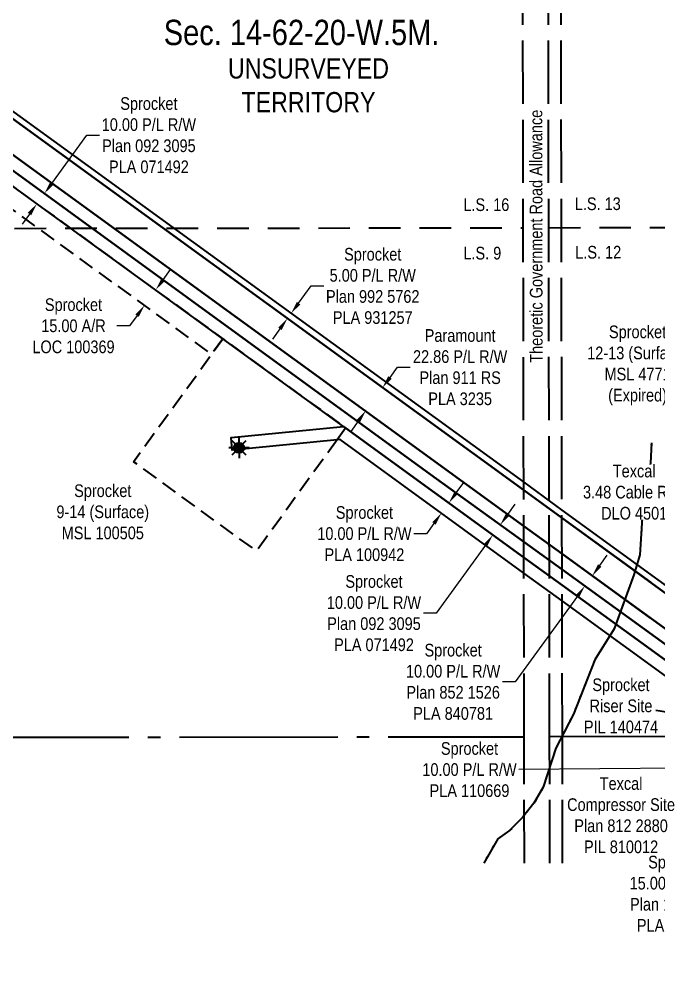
# Model space of a CAD drawing. Extents: x 506297 to 510567, y 6023715 to 6027460.
# Drawn here: x 507624 to 508129, y 6023743 to 6024507 of the extents above; entities that cross this region are included whole.
import ezdxf
from ezdxf.enums import TextEntityAlignment as Align

# ---------------------------------------------------------------- set-up
doc = ezdxf.new("R2010")
doc.units = 0
doc.header["$LTSCALE"] = 5
doc.header["$PDMODE"] = 34
doc.header["$PDSIZE"] = 0.05
for name, pattern in [('foc-ACCESSROAD', [3.75, 2.5, -1.25]), ('foc-LSD', [8, 5, -3]), ('foc-QUARTERLINE', [33, 25, -3, 2, -3]), ('foc-UNSURVEYED', [12.5, 10, -2.5]), ('foc-WHEELTRACKS', [2, 0.4, -1.6])]:
    doc.linetypes.add(name, pattern=pattern)
doc.layers.get('Defpoints').update_dxf_attribs({"color": 9})
for name, color, linetype in [('C-SYMBOL', 7, 'Continuous'), ('F-AR', 190, 'foc-ACCESSROAD'), ('F-RW', 190, 'Continuous'), ('F-WS', 190, 'foc-ACCESSROAD'), ('F-WS-S', 190, 'Continuous'), ('L-ROAD-T', 7, 'Continuous'), ('L-SECQ', 8, 'foc-QUARTERLINE'), ('L-SECTION-LSD', 7, 'foc-LSD'), ('L-UNS-T', 3, 'Continuous'), ('L-USEC', 7, 'foc-UNSURVEYED'), ('T-WATER-P3', 160, 'foc-WHEELTRACKS')]:
    doc.layers.add(name, color=color, linetype=linetype)
for name, color, linetype, lineweight in [('F-AR-T', 190, 'Continuous', 9), ('F-RW-T', 190, 'Continuous', 9), ('F-WS-T', 190, 'Continuous', 9)]:
    doc.layers.add(name, color=color, linetype=linetype, lineweight=lineweight)
doc.styles.add('100L', font='ARIALN.TTF', dxfattribs={"height": 11})
doc.styles.add('175L', font='ARIALN.TTF', dxfattribs={"height": 20})
doc.styles.add('80CG', font='ARIALN.TTF', dxfattribs={"height": 10})
doc.styles.add('80L', font='ARIALN.TTF', dxfattribs={"height": 10})
doc.styles.add('foc-LtypeFont', font='ARIALN.TTF', dxfattribs={"height": 7.35})
doc.linetypes.add('foc-TOPO-flowdirection-NOLINE', pattern='A,0,[">",foc-LtypeFont,S=0.3,R=0,X=0,Y=-0.945],-20,[">",foc-LtypeFont,S=0.3,R=0,X=0,Y=-0.945],0', length=20)
doc.dimstyles.new('Compass 5 000', dxfattribs={"dimscale": 5, "dimtxt": 9, "dimasz": 2, "dimexe": 0.2, "dimexo": 0.0625, "dimgap": 0.5, "dimtad": 0, "dimtih": 1, "dimtoh": 1, "dimzin": 0, "dimdsep": 46, "dimtxsty": '80CG', "dimcen": 0.1, "dimse1": 1, "dimse2": 1, "dimclrd": 256, "dimclrt": 256, "dimaunit": 1, "dimadec": 4, "dimazin": 0, "dimtfac": 0.06, "dimtofl": 0, "dimtmove": 0, "dimatfit": 1, "dimfxl": 0.2, "dimtolj": 1, "dimtzin": 0, "dimlwd": -1, "dimarcsym": 0})

# ---------------------------------------------------------------- blocks, each defined once
blk = doc.blocks.new('*D653')
at = {"layer": 'Defpoints', "color": 0, "transparency": 16777216}
for p in [(507722.55, 6024299.84), (507713.74, 6024287.7), (507723.02, 6024280.96)]:
    blk.add_point(p, dxfattribs=at)
at = {"layer": 'F-AR-T', "transparency": 16777216}
for p, q in [((507737.71, 6024301.19), (507743.58, 6024309.29)), ((507717.14, 6024272.87), (507711.27, 6024264.78)), ((507711.27, 6024264.78), (507701.27, 6024264.78))]:
    blk.add_line(p, q, dxfattribs=at)
for points in [[(507736.36, 6024302.17), (507739.06, 6024300.21), (507731.83, 6024293.1)], [(507715.79, 6024273.85), (507718.49, 6024271.89), (507723.02, 6024280.96)]]:
    blk.add_solid(points, dxfattribs=at)
at = {"layer": 'F-AR-T', "transparency": 16777216, "insert": (507666.95, 6024264.78), "char_height": 10, "attachment_point": 5, "style": '80CG'}
blk.add_mtext('\\A1;Sprocket\\P15.00 A/R\\PLOC 100369', dxfattribs=at)
blk = doc.blocks.new('*D666')
at = {"layer": 'Defpoints', "color": 0, "transparency": 16777216}
for p in [(507911.15, 6024215.91), (507929, 6024202.95), (507915.57, 6024184.46)]:
    blk.add_point(p, dxfattribs=at)
at = {"layer": 'F-RW-T', "transparency": 16777216}
for p, q in [((507917.03, 6024224), (507922.9, 6024232.09)), ((507922.9, 6024232.09), (507932.9, 6024232.09)), ((507891.84, 6024189.34), (507885.97, 6024181.25))]:
    blk.add_line(p, q, dxfattribs=at)
for points in [[(507915.68, 6024224.98), (507918.38, 6024223.02), (507911.15, 6024215.91)], [(507890.5, 6024190.32), (507893.19, 6024188.36), (507897.72, 6024197.43)]]:
    blk.add_solid(points, dxfattribs=at)
at = {"layer": 'F-RW-T', "transparency": 16777216, "insert": (507972.44, 6024232.09), "char_height": 10, "attachment_point": 5, "style": '80CG'}
blk.add_mtext('\\A1;Paramount\\P22.86 P/L R/W\\PPlan 911 RS\\PPLA 3235', dxfattribs=at)
blk = doc.blocks.new('*D675')
at = {"layer": 'Defpoints', "color": 0, "transparency": 16777216}
for p in [(507643.88, 6024369.22), (507644.5, 6024368.77), (507638.67, 6024360.76)]:
    blk.add_point(p, dxfattribs=at)
at = {"layer": 'F-RW-T', "transparency": 16777216}
for p, q in [((507649.76, 6024377.31), (507677.43, 6024415.37)), ((507677.43, 6024415.37), (507687.43, 6024415.37)), ((507632.17, 6024353.12), (507626.29, 6024345.03))]:
    blk.add_line(p, q, dxfattribs=at)
for points in [[(507648.41, 6024378.29), (507651.11, 6024376.33), (507643.88, 6024369.22)], [(507630.83, 6024354.1), (507633.52, 6024352.14), (507638.06, 6024361.21)]]:
    blk.add_solid(points, dxfattribs=at)
at = {"layer": 'F-RW-T', "transparency": 16777216, "insert": (507726.52, 6024415.37), "char_height": 10, "attachment_point": 5, "style": '80CG'}
blk.add_mtext('\\A1;Sprocket\\P10.00 P/L R/W\\PPlan 092 3095\\PPLA 071492', dxfattribs=at)
blk = doc.blocks.new('*D679')
at = {"layer": 'Defpoints', "color": 0, "transparency": 16777216}
for p in [(507957.66, 6024116.75), (507976.54, 6024115.38), (507970.67, 6024107.3)]:
    blk.add_point(p, dxfattribs=at)
at = {"layer": 'F-RW-T', "transparency": 16777216}
for p, q in [((507969.4, 6024132.92), (507975.28, 6024141.01)), ((507951.78, 6024108.66), (507945.9, 6024100.56)), ((507945.9, 6024100.56), (507935.9, 6024100.56))]:
    blk.add_line(p, q, dxfattribs=at)
for points in [[(507968.06, 6024133.9), (507970.75, 6024131.94), (507963.53, 6024124.83)], [(507950.43, 6024109.64), (507953.13, 6024107.68), (507957.66, 6024116.75)]]:
    blk.add_solid(points, dxfattribs=at)
at = {"layer": 'F-RW-T', "transparency": 16777216, "insert": (507896.82, 6024100.56), "char_height": 10, "attachment_point": 5, "style": '80CG'}
blk.add_mtext('\\A1;Sprocket\\P10.00 P/L R/W\\PPLA 100942', dxfattribs=at)
blk = doc.blocks.new('*D696')
at = {"layer": 'Defpoints', "color": 0, "transparency": 16777216}
for p in [(507820.94, 6024287.65), (507817.99, 6024283.59), (507838.93, 6024274.59)]:
    blk.add_point(p, dxfattribs=at)
at = {"layer": 'F-RW-T', "transparency": 16777216}
for p, q in [((507844.8, 6024282.68), (507854.68, 6024296.28)), ((507854.68, 6024296.28), (507864.68, 6024296.28)), ((507830.1, 6024262.44), (507824.22, 6024254.34))]:
    blk.add_line(p, q, dxfattribs=at)
for points in [[(507843.45, 6024283.66), (507846.15, 6024281.7), (507838.93, 6024274.59)], [(507828.75, 6024263.41), (507831.45, 6024261.46), (507835.98, 6024270.53)]]:
    blk.add_solid(points, dxfattribs=at)
at = {"layer": 'F-RW-T', "transparency": 16777216, "insert": (507903.38, 6024296.28), "char_height": 10, "attachment_point": 5, "style": '80CG'}
blk.add_mtext('\\A1;Sprocket\\P5.00 P/L R/W\\PPlan 992 5762\\PPLA 931257', dxfattribs=at)
blk = doc.blocks.new('GAS')
h = blk.add_hatch(color=255)
h.dxf.hatch_style = 1
edge = h.paths.add_edge_path()
edge.add_arc((0, 0), 0.9, 0, 360)
for p, q in [((0, 0.81), (0, 1.62)), ((-0.81, 0), (-1.62, 0)), ((-0.57, 0.57), (-1.14, 1.14)), ((0.57, 0.57), (1.14, 1.14)), ((1.62, 0), (0.81, 0)), ((-0.57, -0.57), (-1.14, -1.14)), ((0, -0.81), (0, -1.62)), ((1.14, -1.14), (0.57, -0.57))]:
    blk.add_line(p, q)
blk.add_circle((0, 0), 0.8)
blk = doc.blocks.new('*D730')
at = {"layer": 'Defpoints', "color": 0, "transparency": 16777216}
for p in [(507998.33, 6024099.55), (508057.21, 6024069.21), (508051.31, 6024061.08)]:
    blk.add_point(p, dxfattribs=at)
at = {"layer": 'F-RW-T', "transparency": 16777216}
for p, q in [((508010.1, 6024115.77), (508015.98, 6024123.86)), ((507992.45, 6024091.46), (507953.45, 6024037.73)), ((507953.45, 6024037.73), (507943.45, 6024037.73))]:
    blk.add_line(p, q, dxfattribs=at)
for points in [[(508008.75, 6024116.75), (508011.45, 6024114.79), (508004.23, 6024107.67)], [(507991.1, 6024092.44), (507993.8, 6024090.48), (507998.33, 6024099.55)]]:
    blk.add_solid(points, dxfattribs=at)
at = {"layer": 'F-RW-T', "transparency": 16777216, "insert": (507904.37, 6024037.73), "char_height": 10, "attachment_point": 5, "style": '80CG'}
blk.add_mtext('\\A1;Sprocket\\P10.00 P/L R/W\\PPlan 092 3095\\PPLA 071492', dxfattribs=at)
blk = doc.blocks.new('*D731')
at = {"layer": 'Defpoints', "color": 0, "transparency": 16777216}
for p in [(508204.97, 6023835.74), (508219.98, 6023835.73), (508204.96, 6023815.98)]:
    blk.add_point(p, dxfattribs=at)
at = {"layer": 'F-RW-T', "transparency": 16777216}
for p, q in [((508194.96, 6023815.99), (508182.69, 6023815.99)), ((508229.97, 6023815.97), (508239.97, 6023815.97))]:
    blk.add_line(p, q, dxfattribs=at)
for points in [[(508194.96, 6023817.65), (508194.96, 6023814.32), (508204.96, 6023815.98)], [(508229.97, 6023817.64), (508229.97, 6023814.31), (508219.97, 6023815.98)]]:
    blk.add_solid(points, dxfattribs=at)
at = {"layer": 'F-RW-T', "transparency": 16777216, "insert": (508143.61, 6023815.99), "char_height": 10, "attachment_point": 5, "style": '80CG'}
blk.add_mtext('\\A1;Sprocket\\P15.00 P/L R/W\\PPlan 112 3708\\PPLA 082817', dxfattribs=at)
blk = doc.blocks.new('*D732')
at = {"layer": 'Defpoints', "color": 0, "transparency": 16777216}
for p in [(508159.97, 6023918.24), (508160, 6023915.46), (508169.99, 6023918.33)]:
    blk.add_point(p, dxfattribs=at)
at = {"layer": 'F-RW-T', "transparency": 16777216}
for p, q in [((508150, 6023915.36), (508018.93, 6023914.1)), ((508180.02, 6023915.65), (508190.02, 6023915.75))]:
    blk.add_line(p, q, dxfattribs=at)
for points in [[(508149.98, 6023917.03), (508150.02, 6023913.7), (508160, 6023915.46)], [(508180, 6023917.32), (508180.04, 6023913.99), (508170.02, 6023915.56)]]:
    blk.add_solid(points, dxfattribs=at)
at = {"layer": 'F-RW-T', "transparency": 16777216, "insert": (507979.84, 6023914.1), "char_height": 10, "attachment_point": 5, "style": '80CG'}
blk.add_mtext('\\A1;Sprocket\\P10.00 P/L R/W\\PPLA 110669', dxfattribs=at)
blk = doc.blocks.new('*D736')
at = {"layer": 'Defpoints', "color": 0, "transparency": 16777216}
for p in [(508076.57, 6024067.5), (508070.69, 6024059.42), (508071, 6024059.19)]:
    blk.add_point(p, dxfattribs=at)
at = {"layer": 'F-RW-T', "transparency": 16777216}
for p, q in [((508082.75, 6024075.37), (508088.63, 6024083.46)), ((508065.12, 6024051.1), (508015.98, 6023983.46)), ((508015.98, 6023983.46), (508005.98, 6023983.46))]:
    blk.add_line(p, q, dxfattribs=at)
for points in [[(508081.4, 6024076.35), (508084.1, 6024074.39), (508076.87, 6024067.28)], [(508063.77, 6024052.08), (508066.47, 6024050.12), (508071, 6024059.19)]]:
    blk.add_solid(points, dxfattribs=at)
at = {"layer": 'F-RW-T', "transparency": 16777216, "insert": (507966.9, 6023983.46), "char_height": 10, "attachment_point": 5, "style": '80CG'}
blk.add_mtext('\\A1;Sprocket\\P10.00 P/L R/W\\PPlan 852 1526\\PPLA 840781', dxfattribs=at)

msp = doc.modelspace()

# ---------------------------------------------------------------- linework, layer by layer
at = {"layer": 'F-AR', "flags": 128}
msp.add_lwpolyline([(507784.943, 6024254.526), (507776.131, 6024242.396), (507531.786, 6024419.803), (507531.074, 6024420.323), (507519.629, 6024428.822), (507518.005, 6024430.022), (507504.251, 6024439.85), (507502.68, 6024440.99), (507484.295, 6024454.345), (507480.138, 6024457.369), (507479.541, 6024476.341), (507480.665, 6024475.522), (507483.745, 6024473.284), (507485.666, 6024471.889), (507488.317, 6024469.964), (507510.376, 6024453.94), (507784.943, 6024254.526)], close=True, dxfattribs=at)
at = {"layer": 'F-RW'}
for points in [[(507533.986, 6024489.911), (508022.683, 6024134.885), (508052.88, 6024112.947), (508122.811, 6024062.143)], [(508122.861, 6024033.865), (508052.93, 6024084.672), (508022.733, 6024106.611), (507521.39, 6024470.822)]]:
    msp.add_lwpolyline(points, dxfattribs=at)
msp.add_lwpolyline([(507882.029, 6024184.02), (508022.776, 6024081.8), (508052.973, 6024059.878), (508164.364, 6023978.986), (508182.141, 6023966.077), (508179.578, 6023965.382), (508169.643, 6023962.691), (508159.528, 6023970.108), (508149.387, 6023977.482), (508052.995, 6024047.505), (508022.798, 6024069.438), (507877.57, 6024174.91), (507875.248, 6024174.681), (507792.426, 6024166.507), (507791.443, 6024176.459), (507880.351, 6024185.233), (507882.029, 6024184.02)], close=True, dxfattribs=at)
at = {"layer": 'F-WS', "flags": 128}
msp.add_lwpolyline([(507875.248, 6024174.681), (507811.527, 6024086.893), (507714.417, 6024157.419), (507774.215, 6024239.758), (507776.131, 6024242.396), (507784.943, 6024254.526), (507880.351, 6024185.233), (507882.029, 6024184.02), (507875.248, 6024174.681)], close=True, dxfattribs=at)
at = {"layer": 'L-SECQ'}
for p, q in [((508043.143, 6023940.213), (508810.443, 6023942.297)), ((507255.696, 6023939.358), (508023.026, 6023940.159))]:
    msp.add_line(p, q, dxfattribs=at)
at = {"layer": 'L-SECTION-LSD'}
for p, q in [((507220.42, 6024341.414), (508022.318, 6024342.246)), ((508042.433, 6024342.3), (508844.318, 6024344.48))]:
    msp.add_line(p, q, dxfattribs=at)
at = {"layer": 'L-USEC'}
for p, q in [((508023.026, 6023940.159), (508021.607, 6024744.332)), ((508043.143, 6023940.194), (508041.723, 6024744.368)), ((508053.206, 6023940.212), (508051.787, 6024744.386)), ((508023.203, 6023840.159), (508023.026, 6023940.159)), ((508043.319, 6023840.18), (508043.143, 6023940.194)), ((508053.383, 6023840.191), (508053.206, 6023940.212))]:
    msp.add_line(p, q, dxfattribs=at)
at = {"layer": 'T-WATER-P3', "flags": 128}
msp.add_lwpolyline([(508123.555, 6024172.393), (508122.907, 6024156.152), (508116.867, 6024121.527), (508114.363, 6024083.96), (508109.667, 6024068.123), (508094.171, 6024025.488), (508078.847, 6024001.001), (508061.925, 6023957.898), (508048.114, 6023931.119), (508038.106, 6023900.205), (508030.781, 6023887.702), (508021.617, 6023876.339), (508011.519, 6023865.904), (508002.183, 6023859.402), (507991.125, 6023840.126)], dxfattribs=at)
at = {"layer": 'T-WATER-P3', "linetype": 'foc-TOPO-flowdirection-NOLINE', "flags": 128}
msp.add_lwpolyline([(508123.555, 6024172.393), (508122.907, 6024156.152), (508116.867, 6024121.527), (508114.363, 6024083.96), (508109.667, 6024068.123), (508094.171, 6024025.488), (508078.847, 6024001.001), (508061.925, 6023957.898), (508048.114, 6023931.119), (508038.106, 6023900.205), (508030.781, 6023887.702), (508021.617, 6023876.339), (508011.519, 6023865.904), (508002.183, 6023859.402), (507991.125, 6023840.126)], dxfattribs=at)

# ---------------------------------------------------------------- block references
at = {"layer": 'F-WS-S', "xscale": 4.997325200000118, "yscale": 4.997325200000118, "zscale": 10.00000000000019}
msp.add_blockref('GAS', (507797.763, 6024168.366), dxfattribs=at)

# ---------------------------------------------------------------- texts
at = {"layer": 'C-SYMBOL', "color": 3, "insert": (507847.161, 6024539.958), "char_height": 20, "width": 215.98445, "attachment_point": 2, "style": '175L'}
msp.add_mtext('Theor. N.E.1/4 \\PSec. 14-62-20-W.5M.', dxfattribs=at)
at = {"layer": 'F-WS-T', "char_height": 10, "attachment_point": 8, "style": '80L'}
for s, insert in [('Sprocket\\P12-13 (Surface)\\PMSL 4771\\P(Expired)', (508112.62, 6024202.006)), ('Sprocket\\P9-14 (Surface)\\PMSL 100505', (507690.086, 6024096.031)), ('Sprocket\\PRiser Site\\PPIL 140474', (508099.517, 6023942.702)), ('Texcal\\PCompressor Site\\PPlan 812 2880\\PPIL 810012', (508099.586, 6023847.983))]:
    msp.add_mtext(s, dxfattribs=dict(at, insert=insert))
at = {"layer": 'L-ROAD-T', "style": '80L'}
msp.add_text('Theoretic Government Road Allowance', height=10, rotation=90.081417, dxfattribs=at).set_placement((508032.473, 6024335.562), align=Align.MIDDLE_CENTER)
at = {"layer": 'L-UNS-T', "color": 3, "insert": (507852.608, 6024454.732), "char_height": 16, "attachment_point": 5, "style": '80L'}
msp.add_mtext_dynamic_manual_height_columns('UNSURVEYED TERRITORY', width=126.48141, gutter_width=47.525, heights=[0], dxfattribs=at)

# ---------------------------------------------------------------- dimensions: what is measured, and where the dimension line sits
at = {"layer": 'F-AR-T'}
dim = msp.add_linear_dim(base=(507723.017, 6024280.96), p1=(507722.553, 6024299.839), p2=(507713.738, 6024287.697), angle=234.018451, text='Sprocket\\P15.00 A/R\\PLOC 100369', dimstyle='Compass 5 000', dxfattribs=at)
dim.commit()
dim.dimension.update_dxf_attribs({"geometry": '*D653', "text_midpoint": (507666.952, 6024264.775), "dimtype": 161})
at = {"layer": 'F-RW-T'}
for base, p1, p2, angle, text, picture, middle in [((507643.881, 6024369.22), (507638.671, 6024360.762), (507644.496, 6024368.773), 53.977489, 'Sprocket\\X10.00 P/L R/W\\PPlan 092 3095\\PPLA 071492', '*D675', (507726.518, 6024415.366)), ((507838.926, 6024274.588), (507817.993, 6024283.587), (507820.942, 6024287.648), 54.01231, 'Sprocket\\X5.00 P/L R/W\\PPlan 992 5762\\PPLA 931257', '*D696', (507903.379, 6024296.279)), ((507911.149, 6024215.911), (507915.57, 6024184.461), (507928.998, 6024202.945), 54.002613, 'Paramount\\P22.86 P/L R/W\\PPlan 911 RS\\PPLA 3235', '*D666', (507972.441, 6024232.092)), ((507957.657, 6024116.747), (507976.54, 6024115.381), (507970.669, 6024107.297), 234.010826, 'Sprocket\\X10.00 P/L R/W\\PPLA 100942', '*D679', (507896.822, 6024100.565)), ((507998.328, 6024099.549), (508057.214, 6024069.208), (508051.315, 6024061.082), 234.02148, 'Sprocket\\X10.00 P/L R/W\\PPlan 092 3095\\PPLA 071492', '*D730', (507904.37, 6024037.734)), ((508070.998, 6024059.194), (508076.566, 6024067.5), (508070.693, 6024059.415), 234.002554, 'Sprocket\\X10.00 P/L R/W\\PPlan 852 1526\\PPLA 840781', '*D736', (507966.9, 6023983.465)), ((508159.999, 6023915.461), (508169.993, 6023918.333), (508159.972, 6023918.237), 180.55399, 'Sprocket\\X10.00 P/L R/W\\PPLA 110669', '*D732', (507979.843, 6023914.097)), ((508204.962, 6023815.982), (508219.976, 6023835.734), (508204.968, 6023835.739), 179.982021, 'Sprocket\\X15.00 P/L R/W\\PPlan 112 3708\\PPLA 082817', '*D731', (508143.609, 6023815.989))]:
    dim = msp.add_linear_dim(base=base, p1=p1, p2=p2, angle=angle, text=text, dimstyle='Compass 5 000', dxfattribs=at)
    dim.commit()
    dim.dimension.update_dxf_attribs({"geometry": picture, "text_midpoint": middle, "dimtype": 161})

# ---------------------------------------------------------------- leaders
at = {"layer": 'F-WS-T', "path_type": 1}
msp.add_leader([(508153.567, 6023956.599), (508127.096, 6023960.942)], dimstyle='Compass 5 000', override={"dimasz": 1, "dimgap": 0.5, "dimtad": 0, "dimldrblk": 'DotBlank'}, dxfattribs=at)

# ---------------------------------------------------------------- next in the draw order: texts
at = {"layer": 'L-SECTION-LSD', "char_height": 10, "attachment_point": 1, "style": '100L', "bg_fill": 3, "box_fill_scale": 1.5, "bg_fill_color": 256, "bg_fill_transparency": 0}
for s, width, insert, rotation in [('L.S. 16', 36.94144, (507974.99, 6024365.51), 0.059463), ('\\pi1.88197;L.S. 13', 36.83422, (508061.157, 6024366.186), 0.15575), ('L.S. 9', 30.52728, (507974.99, 6024327.226), 0.059463), ('\\pi2.22769;L.S. 12', 37.11172, (508061.157, 6024327.901), 0.15575)]:
    msp.add_mtext_dynamic_manual_height_columns(s, width=width, gutter_width=55, heights=[0], dxfattribs=dict(at, insert=insert, rotation=rotation))

# ---------------------------------------------------------------- next in the draw order: linework, layer by layer
at = {"layer": 'F-RW'}
for points in [[(507533.986, 6024489.911), (508022.683, 6024134.885), (508052.88, 6024112.947), (508138.977, 6024050.398), (508141.795, 6024048.351), (508199.786, 6024006.223), (508212.071, 6023997.298), (508238.81, 6023977.874), (508250.063, 6023969.7), (508260.053, 6023962.442), (508260.061, 6023972.496), (508260.065, 6023977.671), (508260.085, 6024003.348), (508260.097, 6024018.359), (508260.147, 6024084.041), (508260.23, 6024191.001), (508260.241, 6024205.991), (508260.253, 6024220.984), (508260.271, 6024244.048), (508260.279, 6024254.111), (508260.285, 6024262.089), (508260.548, 6024601.356)], [(507487.095, 6024530.093), (508022.672, 6024141.149), (508052.869, 6024119.215), (508141.998, 6024054.426), (508144.815, 6024052.378), (508203.356, 6024009.821), (508215.643, 6024000.892), (508247.422, 6023977.792), (508250.079, 6023975.873), (508250.063, 6023969.7), (508238.81, 6023977.874), (508212.071, 6023997.298), (508199.786, 6024006.223), (508141.795, 6024048.351), (508138.977, 6024050.398), (508052.88, 6024112.947), (508022.683, 6024134.885), (507533.986, 6024489.911)], [(508259.892, 6023754.936), (508259.975, 6023862.346), (508259.987, 6023877.335), (508260.007, 6023904.1), (508260.013, 6023911.909), (508260.021, 6023921.508), (508260.025, 6023927.135), (508260.031, 6023934.22), (508258.896, 6023935.043), (508251.011, 6023940.765), (508250.041, 6023941.476), (508229.611, 6023956.318), (508222.585, 6023961.429), (508210.457, 6023970.233), (508209.268, 6023971.097), (508206.858, 6023972.847), (508194.459, 6023981.847), (508052.93, 6024084.672), (508022.733, 6024106.611), (507521.39, 6024470.822)], [(507521.39, 6024470.822), (508022.733, 6024106.611), (508052.93, 6024084.672), (508194.459, 6023981.847), (508206.858, 6023972.847), (508209.268, 6023971.097), (508210.457, 6023970.233), (508222.585, 6023961.429), (508229.611, 6023956.318), (508229.722, 6023940.708), (508229.98, 6023904.171), (508231.045, 6023904.168), (508242.127, 6023904.142), (508244.507, 6023904.144), (508252.34, 6023904.118), (508260.007, 6023904.1), (508259.987, 6023877.335), (508259.975, 6023862.346), (508259.892, 6023754.936)], [(507516.271, 6024462.011), (507948.95, 6024147.391), (508022.755, 6024094.242), (508052.951, 6024072.304), (508179.367, 6023980.467), (508194.532, 6023969.451), (508194.532, 6023969.451), (508182.141, 6023966.077), (508164.364, 6023978.986), (508052.973, 6024059.878), (508022.776, 6024081.8), (507882.029, 6024184.02), (507880.351, 6024185.233), (507784.943, 6024254.526), (507510.376, 6024453.94)], [(508249.897, 6023754.956), (508249.98, 6023862.356), (508249.991, 6023877.346), (508250.004, 6023893.101), (508250.222, 6023894.13), (508240.01, 6023894.153), (508235.504, 6023894.164), (508220.056, 6023894.201), (508220.046, 6023895.534), (508219.966, 6023907.087), (508219.727, 6023940.681), (508219.653, 6023951.201), (508215.873, 6023953.967), (508210.114, 6023958.142), (508209.365, 6023958.681), (508204.582, 6023962.149), (508194.532, 6023969.451), (508179.367, 6023980.467), (508052.951, 6024072.304), (508022.755, 6024094.242), (507948.95, 6024147.391), (507516.271, 6024462.011)]]:
    msp.add_lwpolyline(points, dxfattribs=at)

# ---------------------------------------------------------------- next in the draw order: texts
at = {"layer": 'F-RW-T', "insert": (508109.946, 6024155.061), "char_height": 10, "width": 80.85034, "attachment_point": 2, "style": '80CG', "bg_fill": 3, "box_fill_scale": 1, "bg_fill_color": 256, "bg_fill_transparency": 0}
msp.add_mtext('Texcal \\P3.48 Cable R/W DLO 4501', dxfattribs=at)

doc.saveas('drawing.dxf')
